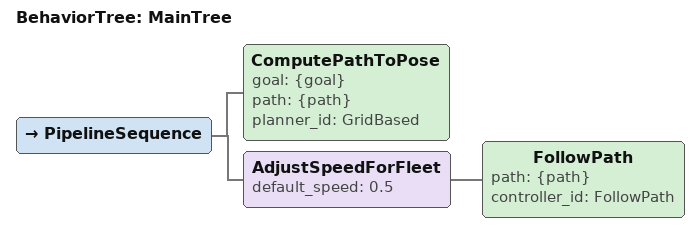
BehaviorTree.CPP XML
<root main_tree_to_execute="MainTree">
  <BehaviorTree ID="MainTree">
    <PipelineSequence>
      <ComputePathToPose goal="{goal}" path="{path}" planner_id="GridBased"/>
      <AdjustSpeedForFleet default_speed="0.5">
        <FollowPath path="{path}" controller_id="FollowPath"/>
      </AdjustSpeedForFleet>
    </PipelineSequence>
  </BehaviorTree>
</root>
